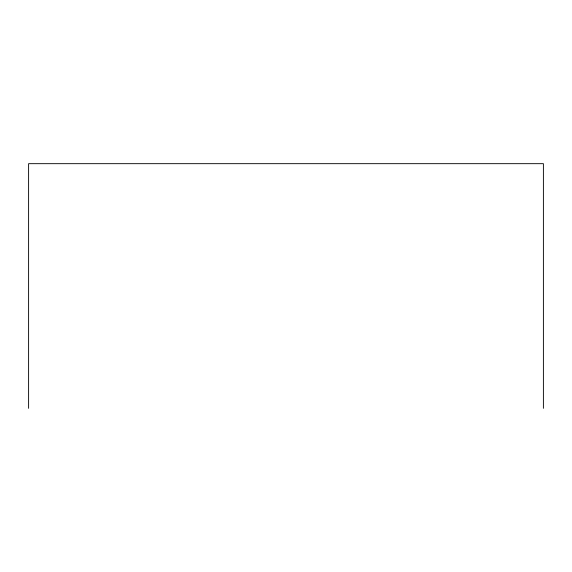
<?xml version="1.0" encoding="UTF-8"?>
<svg xmlns="http://www.w3.org/2000/svg" width="572" height="572" viewBox="0 0 572 572"><rect width="100%" height="100%" fill="white"/><g stroke="black" fill="none" stroke-linecap="round" stroke-linejoin="round"><path stroke-width="0.86" d="M543.4 408.329L543.4 163.671L28.6 163.671L28.6 408.329"/></g></svg>
